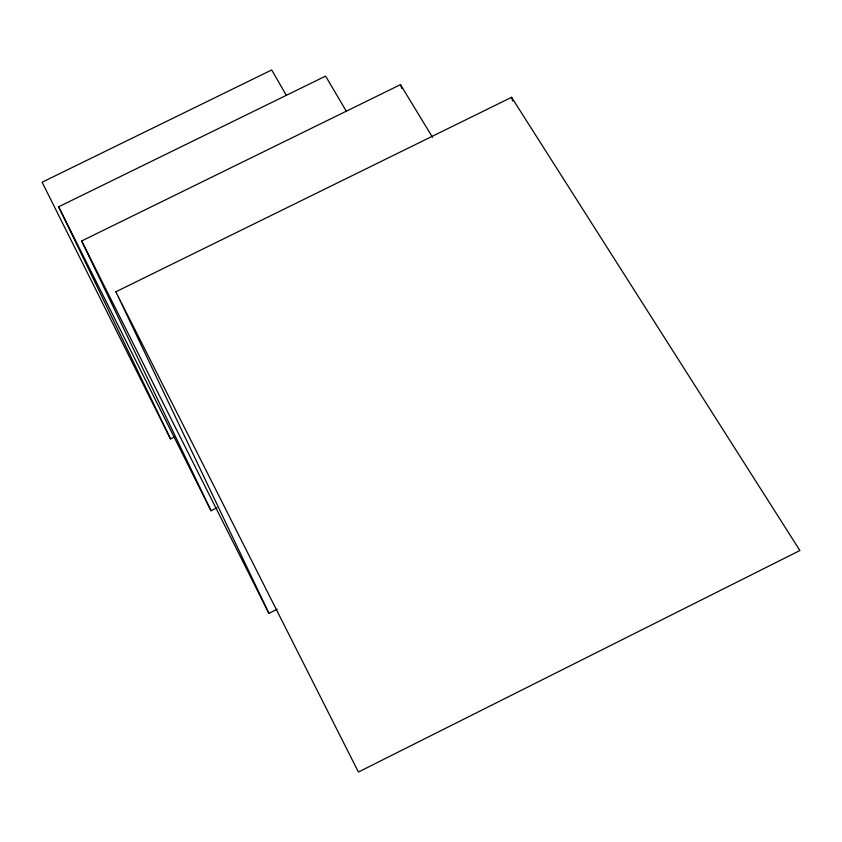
<?xml version="1.0" encoding="UTF-8"?>
<svg xmlns="http://www.w3.org/2000/svg" width="842" height="842" viewBox="0 0 842 842"><rect width="100%" height="100%" fill="white"/><g stroke="black" fill="none" stroke-linecap="round" stroke-linejoin="round"><path stroke-width="1.26" d="M432.546 137.341L400.476 84.642L81.642 240.97L268.914 613.365L277.144 609.261M346.315 111.228L325.591 76.106L58.635 206.795L211.026 510.736L216.91 507.821M286.143 95.009L271.703 69.96L42.1 182.23L170.516 438.914L175.22 436.598M115.859 291.795L511.589 97.314L799.9 550.521L358.418 772.04L115.859 291.795L268.914 613.365M58.635 206.795L170.516 438.914M81.642 240.97L211.026 510.736M400.476 84.642L401.75 88.368M511.589 97.314L512.736 101.082"/></g></svg>
